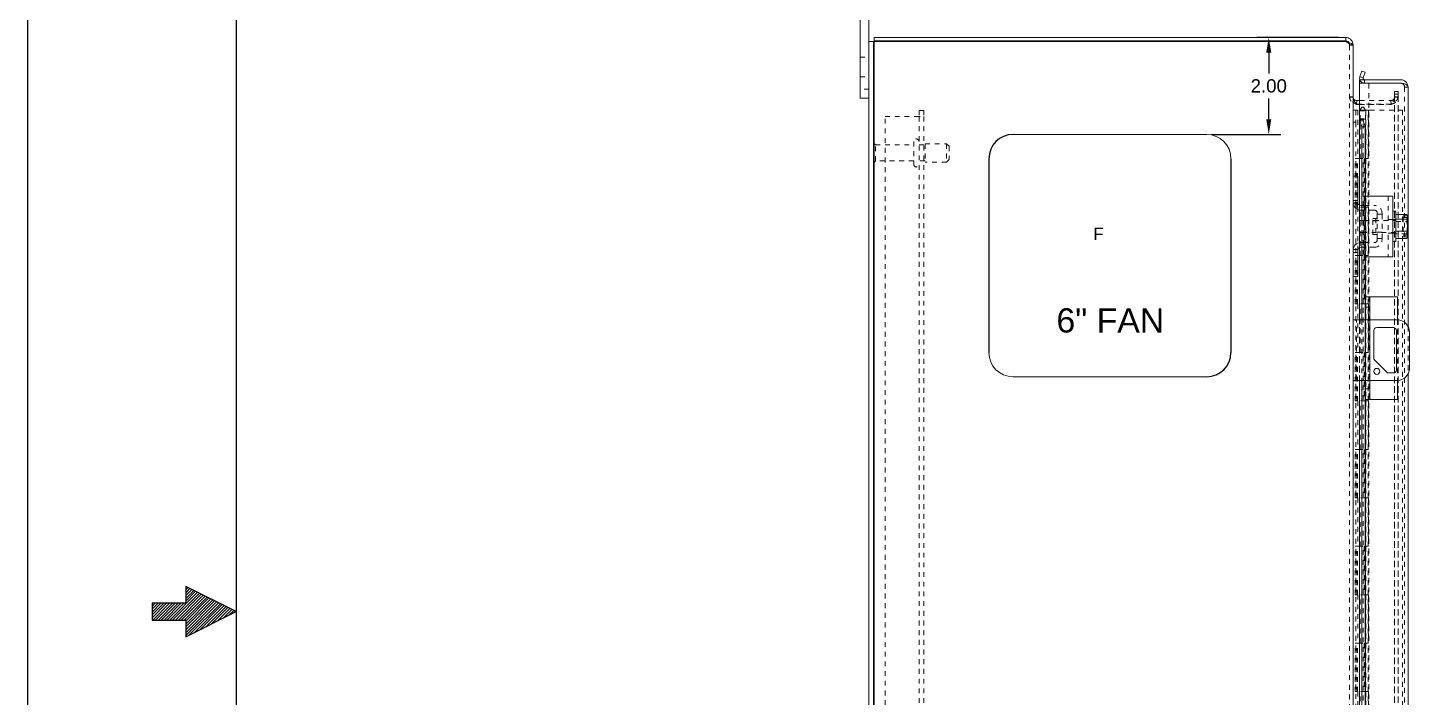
# Model space of a CAD drawing. Header units: inches. Extents: x -1574 to 492, y -294 to 234.
# Drawn here: x -85.1 to -56.56, y 188.02 to 201.84 of the extents above; entities that cross this region are included whole.
import ezdxf

# ---------------------------------------------------------------- set-up
doc = ezdxf.new("R2010")
doc.units = ezdxf.units.IN
doc.header["$MEASUREMENT"] = 0
doc.linetypes.add('HIDDEN', pattern=[0.075, 0.05, -0.025])
for name, color, linetype in [('BODY', 3, 'Continuous'), ('DIMS', 171, 'Continuous'), ('frame', 7, 'Continuous'), ('FRONT_DOOR', 1, 'Continuous'), ('HOLES', 8, 'Continuous'), ('PANEL', 150, 'Continuous')]:
    doc.layers.add(name, color=color, linetype=linetype)
doc.styles.get("Standard").update_dxf_attribs({"font": 'ARIAL.TTF'})
doc.dimstyles.get("Standard").update_dxf_attribs({"dimtxt": 0.18, "dimasz": 0.18, "dimexe": 0.18, "dimexo": 0.0625, "dimgap": 0.09, "dimtad": 0, "dimtih": 1, "dimtoh": 1, "dimdec": 4, "dimzin": 0, "dimdsep": 46, "dimtxsty": 'Standard', "dimcen": 0.09, "dimadec": 0, "dimazin": 0, "dimtfac": 1, "dimtdec": 4, "dimtofl": 0, "dimtmove": 0, "dimatfit": 3, "dimfxl": 0, "dimtolj": 1, "dimtzin": 0, "dimarcsym": 0})

# ---------------------------------------------------------------- blocks, each defined once
blk = doc.blocks.new('*D25')
at = {"layer": 'Defpoints', "color": 0, "transparency": 16777216}
for p in [(-59.467, 201.639), (-57.927, 201.639), (-60.749, 199.637)]:
    blk.add_point(p, dxfattribs=at)
at = {"layer": 'DIMS', "color": 0, "lineweight": -2, "transparency": 16777216}
for p, q in [((-58.027, 201.639), (-59.717, 201.639)), ((-59.467, 201.327), (-59.467, 200.898)), ((-59.467, 199.949), (-59.467, 200.377)), ((-60.649, 199.637), (-59.217, 199.637))]:
    blk.add_line(p, q, dxfattribs=at)
at = {"layer": 'DIMS', "color": 0, "transparency": 16777216}
for points in [[(-59.519, 201.327), (-59.415, 201.327), (-59.467, 201.639)], [(-59.519, 199.949), (-59.415, 199.949), (-59.467, 199.637)]]:
    blk.add_solid(points, dxfattribs=at)
at = {"layer": 'DIMS', "color": 0, "transparency": 16777216, "insert": (-59.467, 200.638), "char_height": 0.2756, "attachment_point": 5}
blk.add_mtext('\\A1;2.00', dxfattribs=at)

msp = doc.modelspace()

# ---------------------------------------------------------------- linework, layer by layer
at = {"color": 7, "linetype": 'Continuous'}
for p, q in [((-82.16576, 189.61618), (-81.59323, 190.18872)), ((-82.10682, 189.61618), (-81.55393, 190.16907)), ((-82.04788, 189.61618), (-81.51464, 190.14942)), ((-81.98895, 189.61618), (-81.47535, 190.12978)), ((-81.93001, 189.61618), (-81.43605, 190.11013)), ((-81.87107, 189.61618), (-81.39676, 190.09049)), ((-81.83742, 190.31081), (-81.83742, 189.9635)), ((-80.79547, 189.78984), (-81.83742, 190.31081)), ((-81.83742, 190.29817), (-81.82899, 190.3066)), ((-81.83742, 190.23923), (-81.78969, 190.28695)), ((-81.83742, 190.18029), (-81.7504, 190.2673)), ((-81.83742, 190.12135), (-81.71111, 190.24766)), ((-81.83742, 190.0624), (-81.67181, 190.22801)), ((-81.83742, 190.00347), (-81.63252, 190.20837)), ((-81.83742, 189.59089), (-81.35747, 190.07084)), ((-82.53205, 189.9635), (-82.53205, 189.61618)), ((-82.53205, 189.89824), (-82.46679, 189.9635)), ((-82.53205, 189.8393), (-82.40785, 189.9635)), ((-82.53205, 189.78036), (-82.34891, 189.9635)), ((-82.53205, 189.72141), (-82.28997, 189.9635)), ((-82.53205, 189.66248), (-82.23103, 189.9635)), ((-82.53205, 189.95718), (-82.52573, 189.9635)), ((-81.83742, 189.9635), (-82.53205, 189.9635)), ((-82.5194, 189.61618), (-82.17209, 189.9635)), ((-82.46046, 189.61618), (-82.11315, 189.9635)), ((-82.40152, 189.61618), (-82.05421, 189.9635)), ((-82.34258, 189.61618), (-81.99527, 189.9635)), ((-82.28364, 189.61618), (-81.93633, 189.9635)), ((-82.2247, 189.61618), (-81.87739, 189.9635)), ((-81.83742, 189.53195), (-81.31817, 190.05119)), ((-81.83742, 189.473), (-81.27888, 190.03154)), ((-81.83742, 189.41407), (-81.23959, 190.0119)), ((-81.83742, 189.35513), (-81.2003, 189.99225)), ((-81.83742, 189.29619), (-81.161, 189.97261)), ((-81.83742, 189.26887), (-80.79547, 189.78984)), ((-81.77419, 189.30048), (-81.12171, 189.95296)), ((-81.65631, 189.35942), (-81.08242, 189.93331)), ((-81.53843, 189.41836), (-81.04312, 189.91366)), ((-81.42055, 189.4773), (-81.00383, 189.89402)), ((-81.30267, 189.53624), (-80.96454, 189.87437)), ((-81.18479, 189.59518), (-80.92524, 189.85473)), ((-81.06691, 189.65412), (-80.88595, 189.83508)), ((-80.94903, 189.71306), (-80.84666, 189.81543)), ((-80.83115, 189.772), (-80.80736, 189.79578)), ((-82.53205, 189.61618), (-81.83742, 189.61618)), ((-81.83742, 189.61618), (-81.83742, 189.26887))]:
    msp.add_line(p, q, dxfattribs=at)
at = {"layer": 'BODY', "linetype": 'Continuous', "lineweight": 15}
for p, q in [((-67.90717, 202.6987), (-67.90717, 200.5787)), ((-67.72517, 202.6987), (-67.72517, 201.5587)), ((-67.72517, 201.5587), (-67.72517, 171.7187)), ((-67.62817, 201.5587), (-67.72517, 201.5587)), ((-67.62817, 201.5587), (-67.62817, 171.7187)), ((-67.62017, 201.6387), (-57.87717, 201.6387)), ((-67.62017, 201.6387), (-67.62017, 201.5667)), ((-57.87717, 201.5667), (-67.62017, 201.5667)), ((-67.62017, 201.5587), (-57.87717, 201.5587)), ((-67.62017, 171.7187), (-67.62017, 201.5587)), ((-57.87717, 201.6387), (-57.87717, 201.5667)), ((-57.72517, 201.4867), (-57.72517, 201.4787)), ((-57.72517, 201.4787), (-57.72517, 198.7777)), ((-67.90717, 200.3887), (-67.90717, 200.5787)), ((-67.72517, 200.3887), (-67.90717, 200.3887)), ((-57.65029, 200.33586), (-57.6549, 200.26401)), ((-57.64517, 200.2557), (-57.65029, 200.2557)), ((-57.64517, 200.3357), (-57.59067, 200.3357)), ((-57.59067, 200.2637), (-57.64517, 200.2637)), ((-57.64517, 200.2557), (-57.59067, 200.2557)), ((-57.72517, 198.6577), (-57.72517, 198.7777)), ((-57.72517, 198.7777), (-57.62817, 198.7777)), ((-57.72517, 198.2317), (-57.72517, 198.6577)), ((-57.62817, 198.7777), (-57.62817, 198.6577)), ((-57.62817, 198.2317), (-57.62817, 198.6577)), ((-57.49617, 198.3652), (-57.49617, 197.1152)), ((-57.05017, 198.3652), (-57.49617, 198.3652)), ((-56.90617, 198.3652), (-57.05017, 198.3652)), ((-56.90617, 198.3652), (-56.90617, 197.1152)), ((-57.72517, 198.2317), (-57.72517, 197.2487)), ((-57.56817, 198.1717), (-57.49617, 198.1717)), ((-57.49617, 198.0747), (-57.56817, 198.0747)), ((-57.59117, 197.8652), (-57.49617, 197.8652)), ((-57.59117, 197.85527), (-57.59117, 197.8652)), ((-57.59117, 197.6152), (-57.59117, 197.85527)), ((-56.90617, 198.0527), (-56.84117, 198.0527)), ((-56.84117, 197.4277), (-56.84117, 198.0527)), ((-56.84117, 197.98832), (-56.61807, 197.98832)), ((-56.84117, 197.89068), (-56.61807, 197.89068)), ((-56.6902, 197.95513), (-56.6902, 197.92583)), ((-56.60085, 197.95513), (-56.6902, 197.95513)), ((-56.6902, 197.92583), (-56.60036, 197.92583)), ((-56.61807, 197.98832), (-56.60085, 197.95513)), ((-56.60036, 197.92583), (-56.61807, 197.89068)), ((-56.60952, 197.97538), (-56.5892, 197.94019)), ((-56.5892, 197.93621), (-56.60085, 197.95513)), ((-56.60036, 197.92583), (-56.5892, 197.9078)), ((-56.5892, 197.9078), (-56.5892, 197.93621)), ((-56.5892, 197.9078), (-56.5892, 197.54021)), ((-57.49617, 197.6152), (-57.59117, 197.6152)), ((-56.84117, 197.64255), (-56.61807, 197.64255)), ((-56.84117, 197.49208), (-56.61807, 197.49208)), ((-56.5892, 197.54021), (-56.60952, 197.50502)), ((-57.72517, 196.8227), (-57.72517, 197.2487)), ((-57.62817, 196.8227), (-57.62817, 197.2487)), ((-57.56817, 197.4057), (-57.49617, 197.4057)), ((-57.49617, 197.3087), (-57.56817, 197.3087)), ((-56.84117, 197.4277), (-56.90617, 197.4277)), ((-57.49617, 197.1152), (-57.05017, 197.1152)), ((-56.90617, 197.1152), (-57.05017, 197.1152)), ((-57.72517, 196.7027), (-57.72517, 196.8227)), ((-57.72517, 196.7027), (-57.72517, 176.0547)), ((-57.62817, 196.7027), (-57.72517, 196.7027)), ((-57.62817, 196.7027), (-57.62817, 196.8227)), ((-57.72517, 195.8097), (-57.57317, 195.8097)), ((-57.57317, 195.8097), (-57.4757, 195.8097)), ((-57.3787, 195.8097), (-56.81317, 195.8097)), ((-57.29817, 195.5912), (-57.29817, 194.9972)), ((-56.89167, 195.6537), (-57.23567, 195.6537)), ((-56.82917, 194.7782), (-56.82917, 195.5912)), ((-56.56317, 195.5597), (-56.56317, 194.8097)), ((-57.29817, 194.9972), (-57.01667, 194.7157)), ((-57.01667, 194.7157), (-56.89167, 194.7157)), ((-57.72517, 194.5597), (-57.57317, 194.5597)), ((-57.4757, 194.5597), (-57.57317, 194.5597)), ((-56.81317, 194.5597), (-57.3787, 194.5597))]:
    msp.add_line(p, q, dxfattribs=at)
at = {"layer": 'BODY', "linetype": 'HIDDEN', "lineweight": 0}
for p, q in [((-57.79717, 201.4867), (-57.72517, 201.4867)), ((-57.79717, 201.4787), (-57.79717, 201.4867)), ((-67.90717, 201.23245), (-67.72517, 201.23245)), ((-57.72517, 201.4787), (-57.79717, 201.4787)), ((-57.79717, 201.4787), (-57.79717, 171.7987)), ((-67.90717, 200.8237), (-67.72517, 200.8237)), ((-67.72517, 200.5737), (-67.90717, 200.5737)), ((-57.72517, 200.4157), (-57.79717, 200.4157)), ((-57.79717, 200.4077), (-57.72517, 200.4077)), ((-56.86907, 200.47186), (-56.86907, 200.44086)), ((-56.86907, 200.47186), (-56.79707, 200.47186)), ((-56.86907, 200.44086), (-56.86907, 172.83654)), ((-56.86907, 200.40773), (-56.79707, 200.40773)), ((-56.79687, 200.52347), (-56.86887, 200.52347)), ((-56.86887, 200.47055), (-56.86887, 200.52347)), ((-56.86887, 200.4157), (-56.86887, 200.47055)), ((-56.86887, 200.4157), (-56.79687, 200.4157)), ((-56.86887, 200.40793), (-56.86887, 200.4157)), ((-56.86887, 200.40793), (-56.79687, 200.40793)), ((-56.86887, 200.40793), (-56.86887, 172.86947)), ((-56.79707, 200.47186), (-56.79707, 200.44086)), ((-56.79707, 200.47186), (-56.79687, 200.47186)), ((-56.79707, 200.44086), (-56.79707, 172.83654)), ((-56.79687, 200.52347), (-56.79687, 200.47055)), ((-56.79687, 200.47055), (-56.79687, 200.4157)), ((-56.79687, 200.40793), (-56.79687, 200.4157)), ((-56.79687, 200.40793), (-56.79687, 172.86947)), ((-57.67017, 200.1387), (-57.72517, 200.1387)), ((-57.67017, 200.1387), (-57.67017, 199.8887)), ((-57.6662, 200.1387), (-57.67017, 200.1387)), ((-57.62549, 200.1387), (-57.6662, 200.1387)), ((-57.65029, 200.2557), (-57.6549, 200.2557)), ((-57.46567, 200.1387), (-57.62549, 200.1387)), ((-57.62549, 200.1387), (-57.62549, 199.1387)), ((-57.59067, 200.3357), (-56.94887, 200.3357)), ((-56.94887, 200.2637), (-57.59067, 200.2637)), ((-57.59067, 200.2557), (-56.94907, 200.2557)), ((-57.57994, 199.1387), (-57.57994, 200.1387)), ((-57.46567, 200.1387), (-57.46567, 199.1387)), ((-57.41067, 200.1387), (-57.41067, 199.1387)), ((-56.94397, 200.2557), (-56.94907, 200.2557)), ((-56.94397, 200.2557), (-56.93938, 200.2557)), ((-56.93948, 200.26399), (-56.94393, 200.33585)), ((-57.72517, 199.8887), (-57.67017, 199.8887)), ((-57.67017, 199.8887), (-57.67017, 173.3887)), ((-67.62017, 199.44403), (-67.61817, 199.4457)), ((-67.61817, 199.11632), (-67.61817, 199.4457)), ((-67.59317, 199.0907), (-67.59317, 199.4207)), ((-67.59317, 199.4207), (-66.79967, 199.4207)), ((-66.69067, 199.4207), (-66.56567, 199.4207)), ((-66.56567, 199.4432), (-66.56567, 199.0682)), ((-66.56567, 199.4432), (-66.12067, 199.4432)), ((-66.12067, 199.4432), (-66.12067, 199.0682)), ((-66.12067, 199.4432), (-66.07067, 199.3932)), ((-66.07067, 199.3932), (-66.07067, 199.1182)), ((-67.61817, 199.0657), (-67.62017, 199.06737)), ((-67.61817, 199.0657), (-67.61817, 199.11632)), ((-66.79967, 199.0907), (-67.59317, 199.0907)), ((-66.56567, 199.0907), (-66.69067, 199.0907)), ((-66.12067, 199.0682), (-66.56567, 199.0682)), ((-66.07067, 199.1182), (-66.12067, 199.0682)), ((-57.63785, 199.1387), (-57.68556, 199.1387)), ((-57.68556, 198.1387), (-57.68556, 199.1387)), ((-57.63785, 199.1387), (-57.62549, 199.1387)), ((-57.63785, 198.1387), (-57.63785, 199.1387)), ((-57.62549, 199.1387), (-57.46567, 199.1387)), ((-57.41117, 199.1387), (-57.41067, 199.1387)), ((-57.00317, 198.3652), (-57.00317, 197.1152)), ((-57.72517, 198.2777), (-57.62817, 198.2777)), ((-57.62652, 198.2177), (-57.72455, 198.2177)), ((-57.63785, 198.1387), (-57.68556, 198.1387)), ((-57.62549, 198.1387), (-57.63785, 198.1387)), ((-57.62549, 198.1387), (-57.62549, 197.1387)), ((-57.46567, 198.1387), (-57.62549, 198.1387)), ((-57.57994, 197.1387), (-57.57994, 198.1387)), ((-57.49617, 198.1717), (-57.28517, 198.1717)), ((-57.28517, 198.0747), (-57.49617, 198.0747)), ((-57.46567, 198.1387), (-57.46567, 197.1387)), ((-57.41067, 198.1387), (-57.41117, 198.1387)), ((-57.41067, 198.1387), (-57.41067, 197.1387)), ((-57.49617, 197.8652), (-56.84117, 197.8652)), ((-57.31817, 197.5747), (-57.31817, 197.9057)), ((-57.31817, 197.9057), (-57.25517, 197.9057)), ((-57.31817, 197.8572), (-57.12817, 197.8572)), ((-57.25517, 197.9057), (-57.25517, 197.5747)), ((-57.22517, 198.0047), (-57.22517, 198.0147)), ((-57.22517, 197.9897), (-57.22517, 198.0047)), ((-57.22517, 197.4907), (-57.22517, 197.9897)), ((-57.22517, 197.9897), (-57.12817, 197.9897)), ((-57.12817, 198.0147), (-57.12817, 198.0047)), ((-57.12817, 197.9897), (-57.12817, 198.0047)), ((-57.12817, 197.9897), (-57.12817, 197.4907)), ((-56.90617, 197.8807), (-57.00317, 197.8807)), ((-56.90617, 197.8807), (-56.84117, 197.8807)), ((-56.84117, 197.83785), (-56.61807, 197.83785)), ((-56.6902, 197.92583), (-56.6902, 197.52723)), ((-56.5892, 197.94019), (-56.5892, 197.93621)), ((-56.84117, 197.6152), (-57.49617, 197.6152)), ((-57.12817, 197.6232), (-57.31817, 197.6232)), ((-57.25517, 197.5747), (-57.31817, 197.5747)), ((-57.12817, 197.4907), (-57.22517, 197.4907)), ((-57.22517, 197.4757), (-57.22517, 197.4907)), ((-57.12817, 197.4757), (-57.12817, 197.4907)), ((-56.90617, 197.5997), (-57.00317, 197.5997)), ((-56.84117, 197.5997), (-56.90617, 197.5997)), ((-56.61807, 197.58972), (-56.84117, 197.58972)), ((-56.6902, 197.55652), (-56.60085, 197.55652)), ((-56.60036, 197.52723), (-56.6902, 197.52723)), ((-56.60085, 197.55652), (-56.61807, 197.58972)), ((-56.61807, 197.49208), (-56.60036, 197.52723)), ((-56.60085, 197.55652), (-56.5892, 197.57544)), ((-56.5892, 197.54527), (-56.60036, 197.52723)), ((-57.72455, 197.2627), (-57.62652, 197.2627)), ((-57.49617, 197.4057), (-57.28517, 197.4057)), ((-57.28517, 197.3087), (-57.49617, 197.3087)), ((-57.22517, 197.4657), (-57.22517, 197.4757)), ((-57.12817, 197.4757), (-57.12817, 197.4657)), ((-57.62817, 197.2027), (-57.72517, 197.2027)), ((-57.63785, 197.1387), (-57.68556, 197.1387)), ((-57.68556, 196.1387), (-57.68556, 197.1387)), ((-57.63785, 197.1387), (-57.62549, 197.1387)), ((-57.63785, 196.1387), (-57.63785, 197.1387)), ((-57.62549, 197.1387), (-57.46567, 197.1387)), ((-57.41117, 197.1387), (-57.41067, 197.1387)), ((-57.63785, 196.1387), (-57.68556, 196.1387)), ((-57.62549, 196.1387), (-57.63785, 196.1387)), ((-57.62549, 196.1387), (-57.62549, 195.1387)), ((-57.46567, 196.1387), (-57.62549, 196.1387)), ((-57.57994, 195.1387), (-57.57994, 196.1387)), ((-57.46567, 196.1387), (-57.46567, 195.1387)), ((-57.41067, 196.1387), (-57.41117, 196.1387)), ((-57.41067, 196.1387), (-57.41067, 195.1387)), ((-57.65317, 194.5597), (-57.65317, 195.8097)), ((-57.4757, 195.8097), (-57.3787, 195.8097)), ((-57.63785, 195.1387), (-57.68556, 195.1387)), ((-57.68556, 194.1387), (-57.68556, 195.1387)), ((-57.63785, 195.1387), (-57.62549, 195.1387)), ((-57.63785, 194.1387), (-57.63785, 195.1387)), ((-57.62549, 195.1387), (-57.46567, 195.1387)), ((-57.41117, 195.1387), (-57.41067, 195.1387)), ((-57.3787, 194.5597), (-57.4757, 194.5597)), ((-57.63785, 194.1387), (-57.68556, 194.1387)), ((-57.62549, 194.1387), (-57.63785, 194.1387)), ((-57.62549, 194.1387), (-57.62549, 193.1387)), ((-57.46567, 194.1387), (-57.62549, 194.1387)), ((-57.57994, 193.1387), (-57.57994, 194.1387)), ((-57.46567, 194.1387), (-57.46567, 193.1387)), ((-57.41067, 194.1387), (-57.41117, 194.1387)), ((-57.41067, 194.1387), (-57.41067, 193.1387)), ((-57.63785, 193.1387), (-57.68556, 193.1387)), ((-57.68556, 192.1387), (-57.68556, 193.1387)), ((-57.63785, 193.1387), (-57.62549, 193.1387)), ((-57.63785, 192.1387), (-57.63785, 193.1387)), ((-57.62549, 193.1387), (-57.46567, 193.1387)), ((-57.41117, 193.1387), (-57.41067, 193.1387)), ((-57.63785, 192.1387), (-57.68556, 192.1387)), ((-57.62549, 192.1387), (-57.63785, 192.1387)), ((-57.62549, 192.1387), (-57.62549, 191.1387)), ((-57.46567, 192.1387), (-57.62549, 192.1387)), ((-57.57994, 191.1387), (-57.57994, 192.1387)), ((-57.46567, 192.1387), (-57.46567, 191.1387)), ((-57.41067, 192.1387), (-57.41117, 192.1387)), ((-57.41067, 192.1387), (-57.41067, 191.1387)), ((-57.63785, 191.1387), (-57.68556, 191.1387)), ((-57.68556, 190.1387), (-57.68556, 191.1387)), ((-57.63785, 191.1387), (-57.62549, 191.1387)), ((-57.63785, 190.1387), (-57.63785, 191.1387)), ((-57.62549, 191.1387), (-57.46567, 191.1387)), ((-57.41117, 191.1387), (-57.41067, 191.1387)), ((-57.63785, 190.1387), (-57.68556, 190.1387)), ((-57.62549, 190.1387), (-57.63785, 190.1387)), ((-57.46567, 190.1387), (-57.62549, 190.1387)), ((-57.62549, 190.1387), (-57.62549, 189.1387)), ((-57.57994, 189.1387), (-57.57994, 190.1387)), ((-57.46567, 190.1387), (-57.46567, 189.1387)), ((-57.41067, 190.1387), (-57.41117, 190.1387)), ((-57.41067, 190.1387), (-57.41067, 189.1387)), ((-57.63785, 189.1387), (-57.68556, 189.1387)), ((-57.68556, 188.1387), (-57.68556, 189.1387)), ((-57.63785, 189.1387), (-57.62549, 189.1387)), ((-57.63785, 188.1387), (-57.63785, 189.1387)), ((-57.62549, 189.1387), (-57.46567, 189.1387)), ((-57.41117, 189.1387), (-57.41067, 189.1387)), ((-57.63785, 188.1387), (-57.68556, 188.1387)), ((-57.62549, 188.1387), (-57.63785, 188.1387)), ((-57.46567, 188.1387), (-57.62549, 188.1387)), ((-57.62549, 188.1387), (-57.62549, 187.1387)), ((-57.57994, 187.1387), (-57.57994, 188.1387)), ((-57.46567, 188.1387), (-57.46567, 187.1387)), ((-57.41067, 188.1387), (-57.41117, 188.1387)), ((-57.41067, 188.1387), (-57.41067, 187.1387))]:
    msp.add_line(p, q, dxfattribs=at)
at = {"layer": 'BODY', "linetype": 'Continuous', "lineweight": 15}
msp.add_circle((-57.23517, 194.7472), 0.0625, dxfattribs=at)
for centre, radius, start, end in [((-57.64517, 200.4157), 0.152, 266.329882, 270), ((-57.64517, 200.4157), 0.08, 266.329882, 270), ((-67.60317, 199.4257), 0.025, 132.843643, 180), ((-67.60317, 199.0857), 0.025, 180, 227.156357), ((-57.56817, 198.2317), 0.157, 180, 270), ((-57.56817, 198.2317), 0.06, 180, 270), ((-57.56817, 197.2487), 0.157, 90, 180), ((-57.56817, 197.2487), 0.06, 90, 180), ((-56.81317, 195.5597), 0.25, 0, 90), ((-57.23567, 195.5912), 0.0625, 90, 180), ((-56.89167, 195.5912), 0.0625, 0, 90), ((-56.89167, 194.7782), 0.0625, 270, 0), ((-56.81317, 194.8097), 0.25, 270, 0)]:
    msp.add_arc(centre, radius, start, end, dxfattribs=at)
at = {"layer": 'BODY', "linetype": 'HIDDEN', "lineweight": 0}
for centre, radius, start, end in [((-56.94887, 200.4157), 0.08, 270, 273.538938), ((-56.94887, 200.4157), 0.152, 270, 273.538938), ((-66.74517, 199.4912), 0.0545, 0, 180), ((-67.61817, 199.4207), 0.025, 0, 90), ((-67.61817, 199.0907), 0.025, 270, 0), ((-66.74517, 199.0202), 0.0545, 180, 0), ((-57.28517, 198.0147), 0.157, 0, 90), ((-57.28517, 198.0147), 0.06, 0, 90), ((-57.25517, 197.9357), 0.03, 270, 0), ((-57.25517, 197.5447), 0.03, 0, 90), ((-57.28517, 197.4657), 0.157, 270, 0), ((-57.28517, 197.4657), 0.06, 270, 0)]:
    msp.add_arc(centre, radius, start, end, dxfattribs=at)
at = {"layer": 'BODY', "linetype": 'Continuous', "lineweight": 15}
for points, knots in [([(-57.72517, 201.4867), (-57.72704, 201.50473), (-57.73079, 201.54078), (-57.75986, 201.58814), (-57.80224, 201.62257), (-57.84432, 201.63723), (-57.86972, 201.63837), (-57.87717, 201.6387)], [0, 0, 0, 0, 0.22646045, 0.45296905, 0.67947789, 0.90598651, 1, 1, 1, 1]), ([(-57.8171, 201.53777), (-57.81845, 201.5399), (-57.8255, 201.55101), (-57.84712, 201.56306), (-57.8674, 201.56552), (-57.87717, 201.5667)], [0, 0, 0, 0, 0.1092678, 0.57092465, 1, 1, 1, 1]), ([(-57.87717, 201.5587), (-57.85915, 201.55266), (-57.82309, 201.54058), (-57.77573, 201.52245), (-57.7413, 201.50433), (-57.72665, 201.48971), (-57.72551, 201.4812), (-57.72517, 201.4787)], [0, 0, 0, 0, 0.22646045, 0.45296905, 0.67947789, 0.90598651, 1, 1, 1, 1]), ([(-57.72517, 200.4157), (-57.72284, 200.40129), (-57.71817, 200.3724), (-57.6865, 200.34277), (-57.66125, 200.33795), (-57.65029, 200.33586)], [0, 0, 0, 0, 0.36061989, 0.72259862, 1, 1, 1, 1]), ([(-57.65029, 200.2557), (-57.66453, 200.27398), (-57.69305, 200.3106), (-57.7206, 200.36134), (-57.72379, 200.39367), (-57.72517, 200.4077)], [0, 0, 0, 0, 0.36060932, 0.72258792, 1, 1, 1, 1]), ([(-56.61807, 197.89068), (-56.60798, 197.84634), (-56.5891, 197.76343), (-56.60887, 197.68094), (-56.61807, 197.64255)], [0, 0, 0, 0, 0.53474673, 1, 1, 1, 1]), ([(-56.61807, 197.64255), (-56.60798, 197.61567), (-56.5891, 197.56538), (-56.60887, 197.51535), (-56.61807, 197.49208)], [0, 0, 0, 0, 0.53474673, 1, 1, 1, 1])]:
    msp.add_open_spline(points, degree=3, knots=knots, dxfattribs=at)
at = {"layer": 'BODY', "linetype": 'HIDDEN', "lineweight": 0}
for points, knots in [([(-57.79717, 201.4787), (-57.79841, 201.48546), (-57.80089, 201.49901), (-57.81999, 201.51936), (-57.84664, 201.53928), (-57.86725, 201.55239), (-57.87717, 201.5587)], [0, 0, 0, 0, 0.25331742, 0.50820481, 0.76309693, 1, 1, 1, 1]), ([(-57.79717, 201.4867), (-57.79817, 201.49749), (-57.79993, 201.51658), (-57.8119, 201.53135), (-57.8171, 201.53777)], [0, 0, 0, 0, 0.56559802, 1, 1, 1, 1]), ([(-57.79717, 200.4157), (-57.79474, 200.39516), (-57.78987, 200.35406), (-57.75252, 200.30275), (-57.70452, 200.2715), (-57.66953, 200.26622), (-57.6549, 200.26401)], [0, 0, 0, 0, 0.26869451, 0.53768392, 0.80667519, 1, 1, 1, 1]), ([(-57.6549, 200.2557), (-57.67524, 200.26932), (-57.71595, 200.29658), (-57.76477, 200.33746), (-57.79287, 200.37456), (-57.79591, 200.39793), (-57.79717, 200.4077)], [0, 0, 0, 0, 0.26869639, 0.5376858, 0.80667707, 1, 1, 1, 1]), ([(-56.86907, 200.40773), (-56.8714, 200.38945), (-56.87607, 200.35283), (-56.90775, 200.30209), (-56.93301, 200.26974), (-56.94397, 200.2557)], [0, 0, 0, 0, 0.36053618, 0.72244135, 1, 1, 1, 1]), ([(-56.94393, 200.33585), (-56.92969, 200.33907), (-56.90115, 200.34552), (-56.87348, 200.37901), (-56.87027, 200.40457), (-56.86887, 200.4157)], [0, 0, 0, 0, 0.36007504, 0.7215069, 1, 1, 1, 1]), ([(-56.93948, 200.26399), (-56.91913, 200.26769), (-56.87841, 200.27508), (-56.8295, 200.31553), (-56.80122, 200.36548), (-56.79815, 200.40084), (-56.79687, 200.4157)], [0, 0, 0, 0, 0.26828811, 0.53687065, 0.80545507, 1, 1, 1, 1]), ([(-56.79707, 200.40773), (-56.7995, 200.39411), (-56.80437, 200.36685), (-56.84172, 200.32597), (-56.88974, 200.28886), (-56.92474, 200.26548), (-56.93938, 200.2557)], [0, 0, 0, 0, 0.26864183, 0.53757662, 0.80651327, 1, 1, 1, 1]), ([(-66.79967, 199.49045), (-66.79967, 199.49068), (-66.79967, 199.4922), (-66.79967, 199.48533), (-66.79967, 199.46524), (-66.79967, 199.41952), (-66.79967, 199.35465), (-66.79967, 199.29508), (-66.79967, 199.24662), (-66.79967, 199.19872), (-66.79967, 199.1399), (-66.79967, 199.10538), (-66.79967, 199.08294)], [0, 0, 0, 0, 0.0159418, 0.10230232, 0.18686822, 0.3439612, 0.50105418, 0.58562009, 0.6719806, 0.75834111, 0.84290702, 1, 1, 1, 1]), ([(-66.79967, 199.08294), (-66.79967, 199.06525), (-66.79967, 199.03803), (-66.79967, 199.02214), (-66.79967, 199.02132), (-66.79967, 199.02095)], [0, 0, 0, 0, 0.50337795, 0.77435512, 1, 1, 1, 1]), ([(-56.61807, 197.83785), (-56.60798, 197.86473), (-56.5891, 197.91502), (-56.60887, 197.96505), (-56.61807, 197.98832)], [0, 0, 0, 0, 0.53474673, 1, 1, 1, 1]), ([(-56.61807, 197.58972), (-56.60798, 197.63406), (-56.5891, 197.71697), (-56.60887, 197.79946), (-56.61807, 197.83785)], [0, 0, 0, 0, 0.53474673, 1, 1, 1, 1])]:
    msp.add_open_spline(points, degree=3, knots=knots, dxfattribs=at)
at = {"layer": 'frame', "color": 7, "linetype": 'Continuous'}
for p, q in [((-85.10218, 227.99452), (-85.10218, 151.58516)), ((-80.79547, 225.35492), (-80.79547, 154.22476))]:
    msp.add_line(p, q, dxfattribs=at)
at = {"layer": 'FRONT_DOOR', "linetype": 'Continuous', "lineweight": 15}
for p, q in [((-57.54336, 200.9447), (-57.58453, 200.83159)), ((-57.4757, 200.92008), (-57.54336, 200.9447)), ((-57.51687, 200.80696), (-57.4757, 200.92008)), ((-57.59067, 200.7667), (-57.59067, 200.6947)), ((-56.74267, 200.7667), (-57.59067, 200.7667)), ((-57.59067, 200.6947), (-56.74267, 200.6947)), ((-57.59067, 200.69399), (-57.59067, 199.95999)), ((-56.74267, 200.69399), (-57.59067, 200.69399)), ((-57.51687, 200.80696), (-57.58453, 200.83159)), ((-56.59067, 200.6147), (-56.59067, 197.94274)), ((-57.59068, 198.17608), (-57.59068, 199.92494)), ((-57.48868, 199.95999), (-57.59067, 199.95999)), ((-57.58453, 199.91715), (-57.54336, 199.79677)), ((-57.58453, 199.91715), (-57.51687, 199.91715)), ((-57.54336, 199.79677), (-57.54336, 198.1717)), ((-57.54336, 199.79677), (-57.4757, 199.79677)), ((-57.51687, 199.91715), (-57.4757, 199.79677)), ((-57.4757, 199.79677), (-57.4757, 198.3652)), ((-57.59068, 197.8652), (-57.59068, 198.07632)), ((-57.54336, 198.0747), (-57.54336, 197.8652)), ((-57.59068, 197.40408), (-57.59068, 197.6152)), ((-57.54336, 197.6152), (-57.54336, 197.4057)), ((-56.59067, 197.53766), (-56.59067, 195.67369)), ((-57.59068, 195.8097), (-57.59068, 197.30432)), ((-57.54336, 197.3087), (-57.54336, 195.8097)), ((-57.4757, 197.1152), (-57.4757, 196.2867)), ((-57.4757, 196.2867), (-57.4757, 194.1667)), ((-57.4757, 196.2867), (-57.3787, 196.2867)), ((-57.3787, 194.1667), (-57.3787, 196.2867)), ((-57.2987, 196.2867), (-57.3787, 196.2867)), ((-57.2987, 196.2867), (-56.8057, 196.2867)), ((-56.8057, 196.2867), (-56.8057, 195.80959)), ((-56.59067, 194.69571), (-56.59067, 175.21974)), ((-57.59068, 175.45308), (-57.59068, 194.5597)), ((-57.54336, 194.5597), (-57.54336, 175.4487)), ((-56.8057, 194.55981), (-56.8057, 194.1667)), ((-57.3787, 194.1667), (-57.4757, 194.1667)), ((-57.4757, 194.1667), (-57.4757, 175.6422)), ((-57.2987, 194.1667), (-57.3787, 194.1667)), ((-56.8057, 194.1667), (-57.2987, 194.1667))]:
    msp.add_line(p, q, dxfattribs=at)
at = {"layer": 'FRONT_DOOR', "linetype": 'HIDDEN', "lineweight": 0}
for p, q in [((-57.48868, 200.7667), (-57.48868, 200.6947)), ((-57.40317, 172.58941), (-57.40317, 200.69399)), ((-56.66267, 200.6147), (-56.59067, 200.6147)), ((-56.66267, 200.6147), (-56.66267, 172.6687)), ((-57.59067, 200.1262), (-57.54737, 200.2012)), ((-57.59067, 200.1262), (-57.46567, 200.1262)), ((-57.54737, 200.2012), (-57.52817, 200.2012)), ((-57.52817, 200.2012), (-57.50897, 200.2012)), ((-57.50897, 200.2012), (-57.46567, 200.1262)), ((-57.46617, 200.1387), (-57.38117, 200.1387)), ((-57.46617, 173.1387), (-57.46617, 200.1387)), ((-57.46567, 200.1262), (-57.46567, 173.2012)), ((-57.41117, 173.1387), (-57.41117, 200.1387)), ((-57.38117, 200.1387), (-56.70617, 200.1387)), ((-56.70617, 200.1387), (-56.70617, 173.1387)), ((-57.59067, 173.32341), (-57.59067, 199.95999)), ((-57.51868, 173.35847), (-57.51868, 199.92495)), ((-57.64517, 198.1387), (-57.64517, 199.1387)), ((-57.62549, 199.1387), (-57.63785, 199.1387)), ((-57.59017, 198.1387), (-57.59017, 199.1387)), ((-57.49653, 199.1387), (-57.49653, 198.1387)), ((-57.46845, 199.1387), (-57.46845, 198.1387)), ((-57.46617, 199.1387), (-57.41117, 199.1387)), ((-57.4757, 198.3652), (-57.4757, 197.1152)), ((-57.63785, 198.1387), (-57.62549, 198.1387)), ((-57.59068, 198.07632), (-57.59068, 198.17608)), ((-57.54336, 198.1717), (-57.54336, 198.0747)), ((-57.46617, 198.1387), (-57.41117, 198.1387)), ((-57.59068, 197.6152), (-57.59068, 197.8652)), ((-57.54336, 197.8652), (-57.54336, 197.6152)), ((-56.59067, 197.94274), (-56.59067, 197.53766)), ((-57.59068, 197.30432), (-57.59068, 197.40408)), ((-57.54336, 197.4057), (-57.54336, 197.3087)), ((-57.64517, 196.1387), (-57.64517, 197.1387)), ((-57.62549, 197.1387), (-57.63785, 197.1387)), ((-57.59017, 196.1387), (-57.59017, 197.1387)), ((-57.49653, 197.1387), (-57.49653, 196.1387)), ((-57.46845, 196.1387), (-57.46845, 197.1387)), ((-57.46617, 197.1387), (-57.41117, 197.1387)), ((-57.63785, 196.1387), (-57.62549, 196.1387)), ((-57.4757, 196.0737), (-57.3787, 196.0737)), ((-57.41117, 196.1387), (-57.46617, 196.1387)), ((-57.59068, 194.5597), (-57.59068, 195.8097)), ((-57.54336, 195.8097), (-57.54336, 194.5597)), ((-56.8057, 195.80959), (-56.8057, 194.55981)), ((-56.59067, 195.67369), (-56.59067, 194.69571)), ((-57.64517, 194.1387), (-57.64517, 195.1387)), ((-57.62549, 195.1387), (-57.63785, 195.1387)), ((-57.59017, 194.1387), (-57.59017, 195.1387)), ((-57.49653, 195.1387), (-57.49653, 194.1387)), ((-57.46845, 195.1387), (-57.46845, 194.1387)), ((-57.41117, 195.1387), (-57.46617, 195.1387)), ((-57.3787, 194.3857), (-57.4757, 194.3857)), ((-57.63785, 194.1387), (-57.62549, 194.1387)), ((-57.41117, 194.1387), (-57.46617, 194.1387)), ((-57.64517, 192.1387), (-57.64517, 193.1387)), ((-57.62549, 193.1387), (-57.63785, 193.1387)), ((-57.59017, 192.1387), (-57.59017, 193.1387)), ((-57.49653, 193.1387), (-57.49653, 192.1387)), ((-57.46845, 193.1387), (-57.46845, 192.1387)), ((-57.41117, 193.1387), (-57.46617, 193.1387)), ((-57.63785, 192.1387), (-57.62549, 192.1387)), ((-57.41117, 192.1387), (-57.46617, 192.1387)), ((-57.64517, 190.1387), (-57.64517, 191.1387)), ((-57.62549, 191.1387), (-57.63785, 191.1387)), ((-57.59017, 190.1387), (-57.59017, 191.1387)), ((-57.49653, 191.1387), (-57.49653, 190.1387)), ((-57.46845, 191.1387), (-57.46845, 190.1387)), ((-57.41117, 191.1387), (-57.46617, 191.1387)), ((-57.63785, 190.1387), (-57.62549, 190.1387)), ((-57.41117, 190.1387), (-57.46617, 190.1387)), ((-57.64517, 188.1387), (-57.64517, 189.1387)), ((-57.62549, 189.1387), (-57.63785, 189.1387)), ((-57.59017, 188.1387), (-57.59017, 189.1387)), ((-57.49653, 189.1387), (-57.49653, 188.1387)), ((-57.46845, 189.1387), (-57.46845, 188.1387)), ((-57.41117, 189.1387), (-57.46617, 189.1387)), ((-57.63785, 188.1387), (-57.62549, 188.1387)), ((-57.41117, 188.1387), (-57.46617, 188.1387))]:
    msp.add_line(p, q, dxfattribs=at)
at = {"layer": 'FRONT_DOOR', "linetype": 'Continuous', "lineweight": 15}
for points, knots in [([(-57.58453, 200.83159), (-57.58774, 200.81944), (-57.59372, 200.79685), (-57.58758, 200.77437), (-57.58475, 200.76398)], [0, 0, 0, 0, 0.53732905, 1, 1, 1, 1]), ([(-57.48868, 200.7667), (-57.49276, 200.76719), (-57.50105, 200.76818), (-57.51148, 200.77591), (-57.51797, 200.78694), (-57.51936, 200.79813), (-57.51754, 200.80457), (-57.51687, 200.80696)], [0, 0, 0, 0, 0.2126985, 0.43197469, 0.65127534, 0.87057334, 1, 1, 1, 1]), ([(-56.59067, 200.6147), (-56.59276, 200.63386), (-56.59693, 200.67206), (-56.62956, 200.7215), (-56.67565, 200.75475), (-56.71642, 200.76598), (-56.73817, 200.76658), (-56.74267, 200.7667)], [0, 0, 0, 0, 0.25521102, 0.50865561, 0.74190721, 0.94661551, 1, 1, 1, 1]), ([(-56.74267, 200.69399), (-56.73592, 200.69385), (-56.71557, 200.69342), (-56.68078, 200.68824), (-56.64249, 200.67598), (-56.61119, 200.65702), (-56.59341, 200.63558), (-56.59148, 200.62083), (-56.59067, 200.6147)], [0, 0, 0, 0, 0.07984835, 0.24087461, 0.42450909, 0.62283113, 0.8433623, 1, 1, 1, 1]), ([(-57.58916, 199.92494), (-57.58953, 199.92364), (-57.59027, 199.92103), (-57.58644, 199.91844), (-57.58453, 199.91715)], [0, 0, 0, 0, 0.49937159, 1, 1, 1, 1]), ([(-57.48868, 199.95999), (-57.50106, 199.95729), (-57.52521, 199.95201), (-57.55629, 199.94417), (-57.57971, 199.93646), (-57.58603, 199.93132), (-57.58919, 199.92875)], [0, 0, 0, 0, 0.25975518, 0.50650609, 0.75325307, 1, 1, 1, 1]), ([(-57.51687, 199.91715), (-57.51781, 199.92019), (-57.51971, 199.92636), (-57.51602, 199.93566), (-57.50786, 199.94506), (-57.49783, 199.95319), (-57.49116, 199.95815), (-57.48868, 199.95999)], [0, 0, 0, 0, 0.2126985, 0.43197469, 0.65127534, 0.87057334, 1, 1, 1, 1])]:
    msp.add_open_spline(points, degree=3, knots=knots, dxfattribs=at)
at = {"layer": 'FRONT_DOOR', "linetype": 'HIDDEN', "lineweight": 0}
for points, knots in [([(-57.58475, 200.76398), (-57.58456, 200.7629), (-57.58234, 200.7503), (-57.56711, 200.72939), (-57.54059, 200.70645), (-57.51221, 200.69594), (-57.4946, 200.69501), (-57.48868, 200.6947)], [0, 0, 0, 0, 0.0259873, 0.30373312, 0.5814789, 0.85922482, 1, 1, 1, 1]), ([(-56.66267, 200.6147), (-56.66423, 200.62698), (-56.66688, 200.64791), (-56.68531, 200.6725), (-56.70565, 200.68675), (-56.72522, 200.69369), (-56.73754, 200.6944), (-56.74267, 200.6947)], [0, 0, 0, 0, 0.339765, 0.57939846, 0.75697495, 0.89871304, 1, 1, 1, 1]), ([(-56.74267, 200.69399), (-56.73916, 200.69385), (-56.7289, 200.69345), (-56.71093, 200.68851), (-56.68982, 200.67613), (-56.67082, 200.65397), (-56.66328, 200.63175), (-56.66278, 200.61765), (-56.66267, 200.6147)], [0, 0, 0, 0, 0.06943755, 0.20238728, 0.37225423, 0.60395535, 0.91715057, 1, 1, 1, 1])]:
    msp.add_open_spline(points, degree=3, knots=knots, dxfattribs=at)
at = {"layer": 'HOLES', "linetype": 'Continuous', "lineweight": 15}
for p, q in [((-60.74867, 199.6367), (-64.74867, 199.6367)), ((-60.74867, 194.6367), (-64.74867, 194.6367))]:
    msp.add_line(p, q, dxfattribs=at)
at = {"layer": 'HOLES'}
for p, q in [((-65.24867, 199.1367), (-65.24867, 195.1367)), ((-60.24867, 199.1367), (-60.24867, 195.1367))]:
    msp.add_line(p, q, dxfattribs=at)
for centre, start, end in [((-64.74867, 199.1367), 90, 180), ((-60.74867, 195.1367), 270, 0)]:
    msp.add_arc(centre, 0.5, start, end, dxfattribs=at)
at = {"layer": 'HOLES', "lineweight": 15}
for centre, start, end in [((-60.74867, 199.1367), 0, 90), ((-64.74867, 195.1367), 180, 270)]:
    msp.add_arc(centre, 0.5, start, end, dxfattribs=at)
at = {"layer": 'PANEL', "linetype": 'HIDDEN', "lineweight": 0}
for p, q in [((-66.69067, 200.1337), (-66.69067, 200.0057)), ((-66.59367, 200.1337), (-66.69067, 200.1337)), ((-66.59367, 200.1337), (-66.59367, 200.0057)), ((-67.39367, 173.2617), (-67.39367, 200.0057)), ((-67.39367, 200.0057), (-66.77067, 200.0057)), ((-66.77067, 200.0057), (-66.59367, 200.0057)), ((-66.69067, 200.0057), (-66.69067, 173.2617)), ((-66.59367, 200.0057), (-66.59367, 173.2617))]:
    msp.add_line(p, q, dxfattribs=at)

# ---------------------------------------------------------------- texts
at = {"layer": 'HOLES'}
for s, height, p in [('F', 0.25, (-63.09238, 197.46241)), ('6" FAN', 0.5, (-63.85323, 195.54995))]:
    msp.add_text(s, height=height, dxfattribs=at).set_placement(p)

# ---------------------------------------------------------------- dimensions: what is measured, and where the dimension line sits
at = {"layer": 'DIMS'}
dim = msp.add_linear_dim(base=(-59.46652, 201.6387), p1=(-60.74867, 199.6367), p2=(-57.92717, 201.6387), angle=90, dimstyle='Standard', override={"dimscale": 2, "dimtxt": 0.137795, "dimasz": 0.156, "dimexe": 0.125, "dimexo": 0.05, "dimgap": 0.06, "dimtad": 1, "dimdec": 2, "dimadec": 2, "dimtdec": 2}, dxfattribs=at)
dim.commit()
dim.dimension.update_dxf_attribs({"geometry": '*D25', "text_midpoint": (-59.46652, 200.6377)})

doc.saveas('drawing.dxf')
